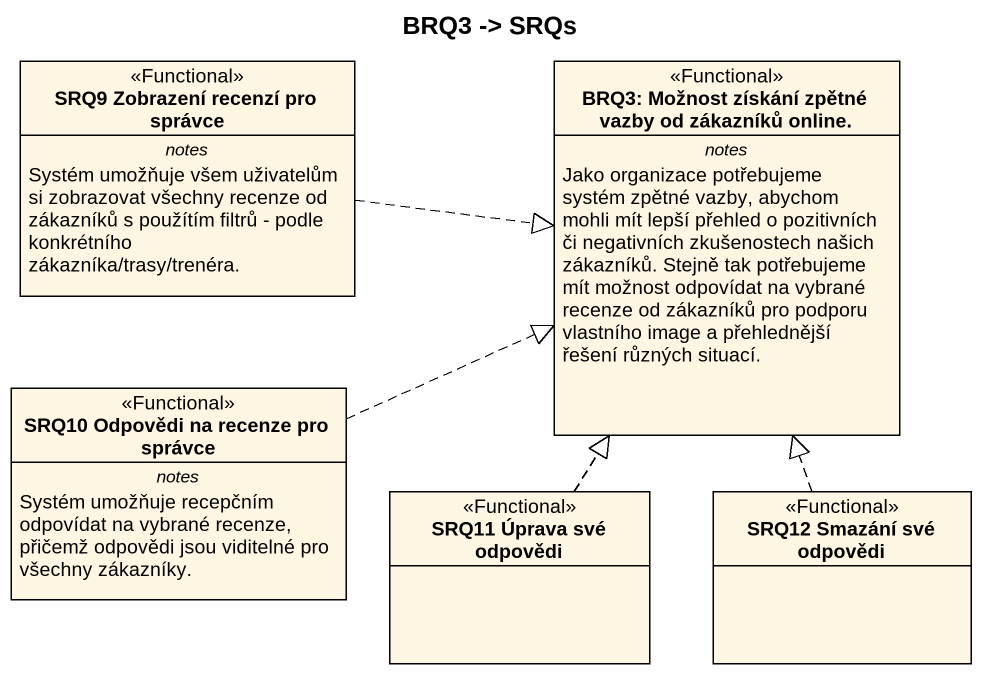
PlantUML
@startuml
title BRQ3 -> SRQs
hide circle
hide empty members
class "SRQ9 Zobrazení recenzí pro správce" as SRQ9_Zobrazení_recenzí_pro <<Functional>> {
  -- notes --
  Systém umožňuje všem uživatelům si zobrazovat všechny recenze od zákazníků s použítím filtrů - podle konkrétního zákazníka/trasy/trenéra.
}
class "BRQ3: Možnost získání zpětné vazby od zákazníků online." as BRQ3_Možnost_získání_zpětné <<Functional>> {
  -- notes --
  Jako organizace potřebujeme systém zpětné vazby, abychom mohli mít lepší přehled o pozitivních či negativních zkušenostech našich zákazníků. Stejně tak potřebujeme mít možnost odpovídat na vybrané recenze od zákazníků pro podporu vlastního image a přehlednější řešení různých situací.
}
class "SRQ10 Odpovědi na recenze pro správce" as SRQ10_Odpovědi_na_recenze <<Functional>> {
  -- notes --
  Systém umožňuje recepčním odpovídat na vybrané recenze, přičemž odpovědi jsou viditelné pro všechny zákazníky.
}
class "SRQ11 Úprava své odpovědi" as SRQ11_Úprava_své_odpovědi <<Functional>>
class "SRQ12 Smazání své odpovědi" as SRQ12_Smazání_své_odpovědi <<Functional>>
SRQ9_Zobrazení_recenzí_pro .right.|> BRQ3_Možnost_získání_zpětné
SRQ10_Odpovědi_na_recenze .right.|> BRQ3_Možnost_získání_zpětné
SRQ11_Úprava_své_odpovědi .up.|> BRQ3_Možnost_získání_zpětné
SRQ12_Smazání_své_odpovědi .up.|> BRQ3_Možnost_získání_zpětné
@enduml
